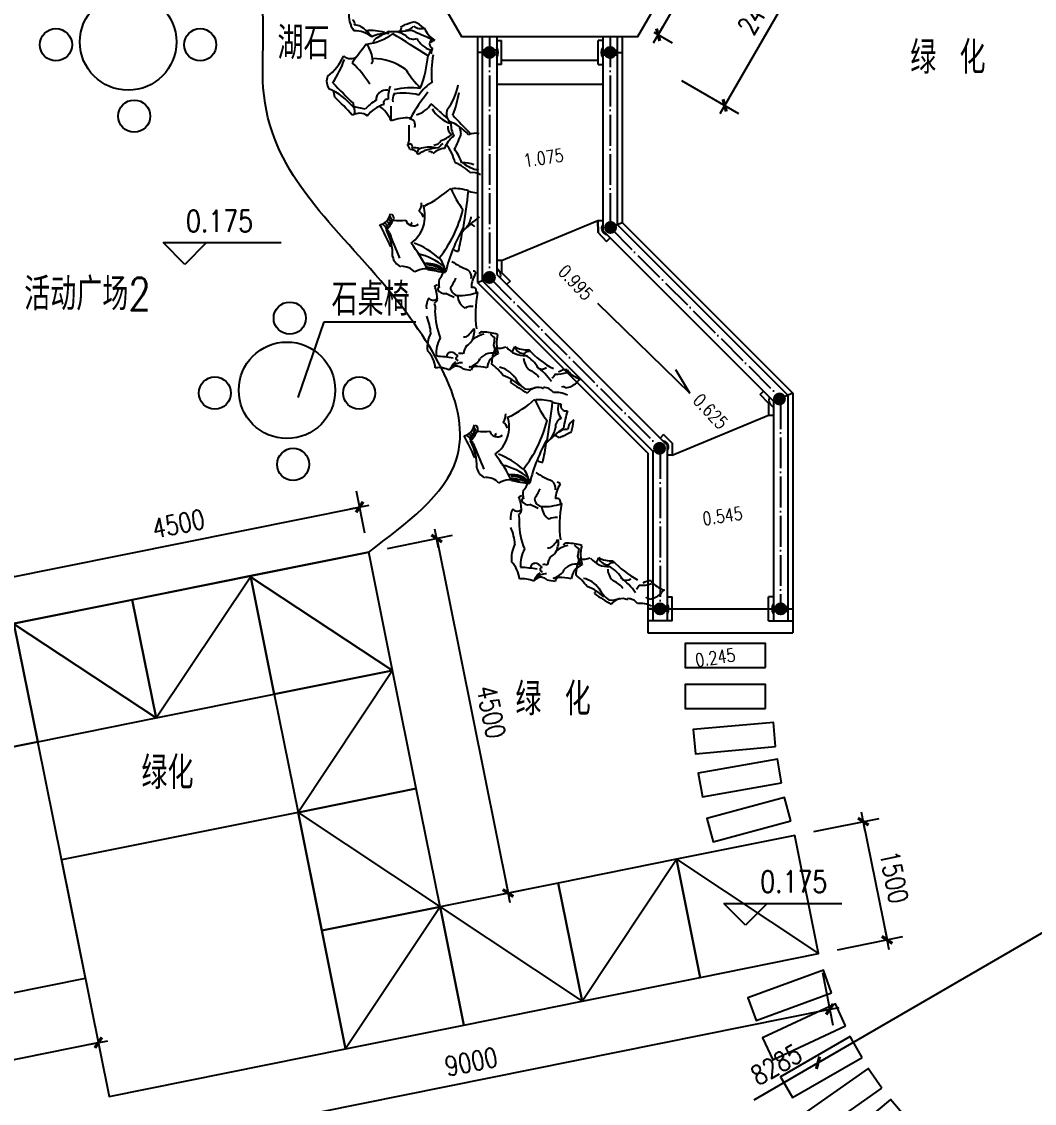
# Model space of a CAD drawing. Extents: x 1035948 to 1665131, y -158296 to 142149.
# Drawn here: x 1148652 to 1161248, y 42569 to 56025 of the extents above; entities that cross this region are included whole.
import ezdxf
from ezdxf.enums import TextEntityAlignment as Align

# ---------------------------------------------------------------- set-up
doc = ezdxf.new("R2010")
doc.units = 0
doc.header["$LTSCALE"] = 200
doc.header["$MEASUREMENT"] = 0
doc.linetypes.add('ACAD_ISO04W100', pattern=[30.5, 24, -3, 0.5, -3])
doc.layers.get('0').update_dxf_attribs({"linetype": 'CONTINUOUS'})
doc.layers.get('DEFPOINTS').update_dxf_attribs({"linetype": 'CONTINUOUS'})
for name, color, linetype in [('COLUMN', 7, 'CONTINUOUS'), ('DL', 21, 'CONTINUOUS'), ('DOTE', 1, 'CONTINUOUS'), ('PUB_DIM', 3, 'CONTINUOUS'), ('PUB_TEXT', 7, 'CONTINUOUS'), ('WLL1', 7, 'CONTINUOUS')]:
    doc.layers.add(name, color=color, linetype=linetype)
doc.styles.add('_HZTXT', font='txt.shx', dxfattribs={"width": 0.8, "bigfont": 'hztxt.shx'})
doc.styles.add('DIM_FONT', font='SIMPLEX.shx', dxfattribs={"width": 0.8})
doc.dimstyles.new('DIMN80', dxfattribs={"dimscale": 0.8, "dimtxt": 300, "dimasz": 1, "dimexe": 250, "dimexo": 300, "dimgap": 150, "dimtad": 1, "dimdec": 0, "dimzin": 0, "dimdsep": 46, "dimtxsty": 'DIM_FONT', "dimblk": '_DIMX', "dimcen": 0.09, "dimclrt": 7, "dimadec": 0, "dimazin": 0, "dimtfac": 1, "dimtdec": 0, "dimtix": 1, "dimtmove": 2, "dimatfit": 3, "dimldrblk": '_DIMX', "dimfxl": 0, "dimtolj": 1, "dimtzin": 0, "dimarcsym": 0})

# ---------------------------------------------------------------- blocks, each defined once
blk = doc.blocks.new('_DIMX')
blk.add_line((-150, 0), (150, 0))
at = {"const_width": 50}
blk.add_lwpolyline([(-70, -70), (70, 70)], dxfattribs=at)
blk = doc.blocks.new('*D843')
at = {"layer": 'DEFPOINTS', "color": 0}
for p in [(1165724, 47226), (1158557, 43074)]:
    blk.add_point(p, dxfattribs=at)
at = {"layer": 'WLL1', "color": 0, "lineweight": -2}
for p, q in [((1165724, 47226), (1158557, 43074)), ((1157762, 42613), (1158556, 43073))]:
    blk.add_line(p, q, dxfattribs=at)
at = {"layer": 'WLL1', "color": 0, "lineweight": -2, "xscale": 0.8, "yscale": 0.8, "zscale": 0.8, "rotation": 30.08799006242514}
blk.add_blockref('_DIMX', (1158557, 43074), dxfattribs=at)
at = {"layer": 'WLL1', "color": 7, "insert": (1158039, 43051), "char_height": 240, "attachment_point": 5, "rotation": 30.088, "style": 'DIM_FONT'}
blk.add_mtext('\\A1;8285', dxfattribs=at)
blk = doc.blocks.new('*D826')
at = {"layer": 'DEFPOINTS', "color": 0}
for p in [(1149444, 44127), (1149606, 43325), (1143562, 42943)]:
    blk.add_point(p, dxfattribs=at)
at = {"layer": 'WLL1', "color": 0, "lineweight": -2}
for p, q in [((1149492, 43891), (1149645, 43129)), ((1143724, 42142), (1149605, 43325)), ((1143610, 42708), (1143763, 41946))]:
    blk.add_line(p, q, dxfattribs=at)
at = {"layer": 'WLL1', "color": 0, "lineweight": -2, "xscale": 0.8, "yscale": 0.8, "zscale": 0.8}
for p, rotation in [((1149606, 43325), 11.37783623031672), ((1143723, 42142), 191.3778362303167)]:
    blk.add_blockref('_DIMX', p, dxfattribs=dict(at, rotation=rotation))
at = {"layer": 'WLL1', "color": 7, "insert": (1146617, 42969), "char_height": 240, "attachment_point": 5, "rotation": 11.3778, "style": 'DIM_FONT'}
blk.add_mtext('\\A1;6000', dxfattribs=at)
blk = doc.blocks.new('*D802')
at = {"layer": 'DEFPOINTS', "color": 0}
for p in [(1158563, 44432), (1158702, 43740), (1149740, 42656)]:
    blk.add_point(p, dxfattribs=at)
at = {"layer": 'WLL1', "color": 0, "lineweight": -2}
for p, q in [((1158611, 44196), (1158742, 43544)), ((1149880, 41965), (1158702, 43740)), ((1149788, 42421), (1149919, 41768))]:
    blk.add_line(p, q, dxfattribs=at)
at = {"layer": 'WLL1', "color": 0, "lineweight": -2, "xscale": 0.8, "yscale": 0.8, "zscale": 0.8}
for p, rotation in [((1158702, 43740), 11.37783623031469), ((1149879, 41965), 191.3778362303147)]:
    blk.add_blockref('_DIMX', p, dxfattribs=dict(at, rotation=rotation))
at = {"layer": 'WLL1', "color": 7, "insert": (1154244, 43088), "char_height": 240, "attachment_point": 5, "rotation": 11.3778, "style": 'DIM_FONT'}
blk.add_mtext('\\A1;9000', dxfattribs=at)
blk = doc.blocks.new('*D830')
at = {"layer": 'DEFPOINTS', "color": 0}
for p in [(1152855, 49987), (1152968, 49426), (1148557, 48538)]:
    blk.add_point(p, dxfattribs=at)
at = {"layer": 'WLL1', "color": 0, "lineweight": -2}
for p, q in [((1152921, 49661), (1152816, 50184)), ((1148444, 49100), (1152854, 49987)), ((1148509, 48774), (1148404, 49296))]:
    blk.add_line(p, q, dxfattribs=at)
at = {"layer": 'WLL1', "color": 0, "lineweight": -2, "xscale": 0.8, "yscale": 0.8, "zscale": 0.8}
for p, rotation in [((1152855, 49987), 11.37783622936118), ((1148444, 49100), 191.3778362293612)]:
    blk.add_blockref('_DIMX', p, dxfattribs=dict(at, rotation=rotation))
at = {"layer": 'WLL1', "color": 7, "insert": (1150602, 49779), "char_height": 240, "attachment_point": 5, "rotation": 11.3778, "style": 'DIM_FONT'}
blk.add_mtext('\\A1;4500', dxfattribs=at)
blk = doc.blocks.new('_YZH')
for points in [[(-0.466, 0.193), (0.5, 0), (-0.5, 0), (-0.466, -0.193)], [(-0.193, 0.466), (0.5, 0), (-0.357, 0.357), (-0.466, 0.193)], [(0.193, 0.466), (0.5, 0), (0, 0.505), (-0.193, 0.466)], [(0.466, 0.193), (0.5, 0), (0.357, 0.357), (0.193, 0.466)], [(-0.466, -0.193), (0.5, 0), (-0.357, -0.357), (-0.193, -0.466)], [(-0.193, -0.466), (0.5, 0), (0, -0.505), (0.193, -0.466)], [(0.193, -0.466), (0.5, 0), (0.357, -0.357), (0.466, -0.193)]]:
    blk.add_solid(points)
blk = doc.blocks.new('*D842')
at = {"layer": 'DEFPOINTS', "color": 0}
for p in [(1158267, 45902), (1159416, 44603), (1158563, 44432)]:
    blk.add_point(p, dxfattribs=at)
at = {"layer": 'WLL1', "color": 0, "lineweight": -2}
for p, q in [((1158503, 45950), (1159316, 46113)), ((1159120, 46073), (1159416, 44604)), ((1158799, 44479), (1159612, 44643))]:
    blk.add_line(p, q, dxfattribs=at)
at = {"layer": 'WLL1', "color": 0, "lineweight": -2, "xscale": 0.8, "yscale": 0.8, "zscale": 0.8}
for p, rotation in [((1159120, 46074), 101.377836230312), ((1159416, 44603), 281.377836230312)]:
    blk.add_blockref('_DIMX', p, dxfattribs=dict(at, rotation=rotation))
at = {"layer": 'WLL1', "color": 7, "insert": (1159503, 45386), "char_height": 240, "attachment_point": 5, "rotation": 281.3778, "style": 'DIM_FONT'}
blk.add_mtext('\\A1;1500', dxfattribs=at)
blk = doc.blocks.new('*D829')
at = {"layer": 'DEFPOINTS', "color": 0}
for p in [(1152968, 49426), (1154702, 45185), (1153856, 45014)]:
    blk.add_point(p, dxfattribs=at)
at = {"layer": 'WLL1', "color": 0, "lineweight": -2}
for p, q in [((1153203, 49473), (1154010, 49636)), ((1153814, 49595), (1154702, 45185)), ((1154091, 45062), (1154898, 45224))]:
    blk.add_line(p, q, dxfattribs=at)
at = {"layer": 'WLL1', "color": 0, "lineweight": -2, "xscale": 0.8, "yscale": 0.8, "zscale": 0.8}
for p, rotation in [((1153814, 49596), 101.377836230345), ((1154702, 45185), 281.3778362303451)]:
    blk.add_blockref('_DIMX', p, dxfattribs=dict(at, rotation=rotation))
at = {"layer": 'WLL1', "color": 7, "insert": (1154493, 47438), "char_height": 240, "attachment_point": 5, "rotation": 281.3778, "style": 'DIM_FONT'}
blk.add_mtext('\\A1;4500', dxfattribs=at)
blk = doc.blocks.new('*D845')
at = {"layer": 'DEFPOINTS', "color": 0}
for p in [(1157206, 57571), (1156306, 56012), (1156568, 55861)]:
    blk.add_point(p, dxfattribs=at)
at = {"layer": 'WLL1', "color": 0, "lineweight": -2}
for p, q in [((1157468, 57419), (1156569, 55862)), ((1157414, 57451), (1157641, 57320)), ((1156514, 55892), (1156741, 55761))]:
    blk.add_line(p, q, dxfattribs=at)
at = {"layer": 'WLL1', "color": 0, "lineweight": -2, "xscale": 0.8, "yscale": 0.8, "zscale": 0.8}
for p, rotation in [((1157468, 57420), 59.99999999999875), ((1156568, 55861), 239.9999999999987)]:
    blk.add_blockref('_DIMX', p, dxfattribs=dict(at, rotation=rotation))
at = {"layer": 'WLL1', "color": 7, "insert": (1156810, 56760), "char_height": 240, "attachment_point": 5, "rotation": 60, "style": 'DIM_FONT'}
blk.add_mtext('\\A1;1800', dxfattribs=at)
blk = doc.blocks.new('*D844')
at = {"layer": 'DEFPOINTS', "color": 0}
for p in [(1157899, 57571), (1156652, 55412), (1157396, 54983)]:
    blk.add_point(p, dxfattribs=at)
at = {"layer": 'WLL1', "color": 0, "lineweight": -2}
for p, q in [((1158107, 57451), (1158815, 57042)), ((1158642, 57141), (1157396, 54984)), ((1156860, 55292), (1157569, 54883))]:
    blk.add_line(p, q, dxfattribs=at)
at = {"layer": 'WLL1', "color": 0, "lineweight": -2, "xscale": 0.8, "yscale": 0.8, "zscale": 0.8}
for p, rotation in [((1158642, 57142), 60.00000000000323), ((1157396, 54983), 240.0000000000032)]:
    blk.add_blockref('_DIMX', p, dxfattribs=dict(at, rotation=rotation))
at = {"layer": 'WLL1', "color": 7, "insert": (1157811, 56183), "char_height": 240, "attachment_point": 5, "rotation": 60, "style": 'DIM_FONT'}
blk.add_mtext('\\A1;2493', dxfattribs=at)

msp = doc.modelspace()

# ---------------------------------------------------------------- linework, layer by layer
for p, q in [((1154320.59986, 55841.31864), (1154320.59986, 52778.92661)), ((1154380.59986, 55841.31864), (1154380.59986, 52803.77942)), ((1154560.59986, 55841.31864), (1154560.59986, 52878.33787)), ((1155880.59986, 55841.31864), (1155880.59986, 53425.09977)), ((1156060.59986, 55841.31864), (1156060.59986, 53499.65821)), ((1156120.59986, 55841.31864), (1156120.59986, 53524.51102)), ((1154560.37774, 55791.05864), (1154620.37774, 55791.05864)), ((1154620.37774, 55491.05864), (1154620.37774, 55791.05864)), ((1155820.82197, 55491.05864), (1155820.82197, 55791.05864)), ((1155880.82197, 55791.05864), (1155820.82197, 55791.05864)), ((1154470.59986, 55641.05864), (1154320.59986, 55641.05864)), ((1154560.37774, 55671.05864), (1154380.37774, 55671.05864)), ((1154560.37774, 55611.05864), (1154380.37774, 55611.05864)), ((1155880.82197, 55671.05864), (1156060.82197, 55671.05864)), ((1155880.82197, 55611.05864), (1156060.82197, 55611.05864)), ((1155970.59986, 55641.05864), (1156120.59986, 55641.05864)), ((1154620.37774, 55491.05864), (1154560.59986, 55491.05864)), ((1155820.82197, 55541.31864), (1154620.37774, 55541.31864)), ((1155820.82197, 55491.05864), (1155880.59986, 55491.05864)), ((1155880.59986, 55241.31864), (1154560.59986, 55241.31864)), ((1155817.62792, 53550.88875), (1155877.59847, 53552.7684)), ((1154620.59986, 53053.19068), (1155817.62792, 53550.88875)), ((1155817.62792, 53550.88875), (1155822.32704, 53400.96238)), ((1155822.32704, 53400.96238), (1155817.62792, 53550.88875)), ((1155880.59986, 53425.09977), (1158001.9202, 51303.77942)), ((1156060.59986, 53499.65821), (1158181.9202, 51378.33787)), ((1156120.59986, 53524.51102), (1158241.9202, 51403.19068)), ((1155925.01822, 53291.62564), (1155822.32704, 53400.96238)), ((1155822.32704, 53400.96238), (1155925.01822, 53291.62564)), ((1155925.01822, 53291.62564), (1155968.75291, 53332.70211)), ((1154620.59986, 53053.19068), (1154560.59986, 53053.19068)), ((1154620.59986, 53053.19068), (1154620.59986, 52903.19068)), ((1154620.59986, 52903.19068), (1154726.66588, 52797.12466)), ((1154320.59986, 52778.92661), (1154470.59986, 52841.05864)), ((1154320.59986, 52778.92661), (1156441.9202, 50657.60627)), ((1154380.59986, 52803.77942), (1156501.9202, 50682.45908)), ((1154560.59986, 52878.33787), (1156681.9202, 50757.01752)), ((1154726.66588, 52797.12466), (1154684.23947, 52754.69826)), ((1157835.85419, 51384.99263), (1157878.28059, 51427.41903)), ((1158241.9202, 51403.19068), (1158059.92974, 51323.48505)), ((1158241.9202, 51403.19068), (1158241.9202, 48420.19068)), ((1157941.9202, 51278.92661), (1157835.85419, 51384.99263)), ((1157941.9202, 51278.92661), (1157835.85419, 51384.99263)), ((1157941.9202, 51278.92661), (1157941.9202, 51128.92661)), ((1157941.9202, 51278.92661), (1157941.9202, 51128.92661)), ((1158001.9202, 51303.77942), (1158001.9202, 48570.19068)), ((1158181.9202, 51378.33787), (1158181.9202, 48570.19068)), ((1156741.9202, 50631.87034), (1157941.9202, 51128.92661)), ((1157941.9202, 51128.92661), (1158001.9202, 51128.92661)), ((1156635.85419, 50887.93635), (1156593.42778, 50845.50995)), ((1156635.85419, 50887.93635), (1156741.9202, 50781.87034)), ((1156681.9202, 50757.01752), (1156681.9202, 48570.19068)), ((1156741.9202, 50781.87034), (1156741.9202, 50631.87034)), ((1156741.9202, 50781.87034), (1156741.9202, 50631.87034)), ((1156441.9202, 50657.60627), (1156441.9202, 48420.19068)), ((1156501.9202, 50682.45908), (1156501.9202, 48570.19068)), ((1156741.9202, 50631.87034), (1156681.9202, 50631.87034)), ((1156681.69809, 48870.19068), (1156741.69809, 48870.19068)), ((1156741.69809, 48570.19068), (1156741.69809, 48870.19068)), ((1158002.14232, 48870.19068), (1157942.14232, 48870.19068)), ((1157942.14232, 48570.19068), (1157942.14232, 48870.19068)), ((1156591.9202, 48720.19068), (1156441.9202, 48720.19068)), ((1156681.69809, 48750.19068), (1156501.69809, 48750.19068)), ((1158002.14232, 48750.19068), (1158182.14232, 48750.19068)), ((1158091.9202, 48720.19068), (1158241.9202, 48720.19068)), ((1156681.69809, 48690.19068), (1156501.69809, 48690.19068)), ((1158002.14232, 48690.19068), (1158182.14232, 48690.19068)), ((1156741.69809, 48570.19068), (1156441.9202, 48570.19068)), ((1157942.14232, 48570.19068), (1158241.9202, 48570.19068))]:
    msp.add_line(p, q)
msp.add_lwpolyline([(1154124.1897, 59639.39486), (1153027.77954, 57740.35675), (1154124.1897, 55841.31864), (1156317.01002, 55841.31864), (1157413.42018, 57740.35675), (1156317.01002, 59639.39486)], close=True)
for centre, radius, start, end in [((1153039.81577, 56106.27252), 320.16074, 172.661372896, 217.324096306), ((1152752.73796, 56004.13862), 42.17806, 331.654876371, 68.223744039), ((1152778.41338, 55775.63334), 208.79387, 40.716766674, 86.857591174), ((1153372.05708, 56042.20305), 71.58911, 275.224859431, 312.094757077), ((1154880.51081, 51754.48456), 4474.46226, 107.446886465, 109.016535671), ((1153363.06499, 55617.27782), 439.34589, 49.063867696, 66.041755457), ((1152778.61964, 55534.81671), 377.39271, 53.003867811, 88.998184501), ((1152988.91729, 55227.01058), 686.81359, 75.125735544, 94.363042735), ((1152234.96053, 55190.78762), 1005.31959, 39.94323233, 45.614234047), ((1152843.54215, 56468.51847), 731.86577, 277.975628798, 305.531729573), ((1153201.28134, 55404.40261), 474.04669, 87.604578865, 114.364259291), ((1153885.97447, 54474.07203), 1575.79345, 115.085381638, 121.818302964), ((1153257.98319, 57434.54577), 1533.838, 268.502089204, 279.09191608), ((1146802.10105, 45092.40424), 12571.34969, 56.687739548, 59.042294186), ((1153277.5257, 55638.95788), 259.36823, 53.146860917, 84.805152918), ((1153310.71929, 55954.44324), 65.04443, 306.178064902, 12.400748823), ((1153423.87341, 56042.63312), 124.87254, 271.235871355, 323.55900424), ((1153521.45545, 55922.54592), 116.58671, 220.714223688, 292.828715792), ((1155169.55803, 59397.43468), 3857.32127, 244.358715282, 248.545745387), ((1153615.83964, 56065.93009), 128.91768, 227.449045314, 291.980463723), ((1153985.30677, 56092.35501), 358.20761, 203.879509486, 237.155969223), ((1167716.99138, 44375.71051), 18646.29807, 142.427519748, 143.319460329), ((1152710.1285, 55544.3529), 304.1858, 3.902063387, 41.411920379), ((1153111.43854, 55742.03619), 90.61158, 128.385600235, 168.835319097), ((1153823.69785, 55952.26794), 291.32656, 208.090654121, 252.809990629), ((1153794.36415, 55749.53688), 67.95485, 121.645386807, 243.062662465), ((1153920.20163, 55543.67752), 284.3783, 117.581553975, 129.921904166), ((1152040.01169, 55878.30066), 678.32835, 307.955058862, 335.590024675), ((1152741.65962, 55685.46184), 121.25452, 226.181215393, 310.870074246), ((1151878.3588, 55805.37676), 1839.65661, 341.049654056, 353.532347405), ((1154179.03942, 55354.35732), 533.444, 141.153182025, 151.976920329), ((1153768.87361, 55647.54144), 25.60029, 115.245424814, 236.662700472), ((1154989.65309, 55390.34971), 1241.12567, 169.767208605, 185.549469877), ((1150985.21643, 56201.44937), 1802.33739, 328.614182459, 338.967029917), ((1151729.84254, 54441.94473), 1488.99842, 32.67030916, 46.060309974), ((1152984.78002, 55536.86161), 35.50006, 290.371843872, 46.361077455), ((1153016.40376, 54866.8923), 698.1664, 53.508065955, 90.229344812), ((1152612.04332, 55282.11962), 166.53238, 158.392990538, 214.350096658), ((1154377.15919, 55986.04235), 1097.85126, 210.540233646, 225.82698972), ((1152163.61115, 54463.71675), 788.34917, 39.294231191, 66.770077487), ((1158576.74734, 60991.69482), 8334.1488, 223.424702773, 225.909206904), ((1153184.20805, 55048.55618), 124.34874, 80.11288632, 180.551709125), ((1153716.10299, 55065.88095), 506.63817, 161.91211508, 181.079708337), ((1153498.40173, 54241.81012), 959.54771, 83.041793226, 102.838950491), ((1154039.2297, 54814.86766), 536.99394, 121.172518147, 146.426452645), ((1153395.81383, 55362.76776), 697.76469, 321.819161362, 349.82286122), ((1152290.67163, 55074.58262), 254.78753, 2.515889803, 20.150281648), ((1150301.16118, 52695.46295), 3278.61617, 41.300310656, 46.807547021), ((1153388.77052, 54512.67789), 627.74398, 121.597476197, 137.857680906), ((1153195.70501, 55016.28217), 42.37901, 70.924899441, 203.451422709), ((1153403.81655, 55052.52584), 138.84763, 149.003421225, 189.754001279), ((1153402.77823, 54348.11136), 786.7662, 76.09719753, 99.091024847), ((1155586.21365, 53638.24041), 2411.74479, 141.310537591, 150.500199399), ((1152662.20628, 55389.85943), 1452.14251, 338.618982822, 350.153751695), ((1152773.19212, 54523.89095), 436.60623, 69.889582439, 90.499275377), ((1152673.18568, 54977.10719), 108.54147, 351.546290783, 15.323606863), ((1152677.98132, 54910.09777), 118.07719, 340.287558969, 23.644737248), ((1153292.94944, 54574.66896), 441.14158, 107.632011109, 141.33720091), ((1152874.03343, 54640.6765), 402.2125, 21.763831378, 56.620967046), ((1149816.98775, 54894.66918), 3432.1907, 358.249237247, 1.318222541), ((1153479.16001, 55168.71263), 313.9326, 285.668364269, 328.39523981), ((1151403.20847, 52375.4397), 3521.57797, 46.25791589, 48.285569266), ((1154104.64158, 55142.62538), 401.35828, 210.40396475, 253.157807099), ((1154620.27375, 55666.40069), 1081.43056, 223.67232029, 231.508777649), ((1154102.61546, 54879.77888), 166.53238, 161.924952163, 214.350096658), ((1152853.58631, 54714.64413), 170.07351, 54.304549266, 121.684684318), ((1153451.17736, 54250.40044), 576.5549, 86.424478251, 110.679121678), ((1153471.73707, 54740.25338), 75.29169, 332.923966414, 87.052346844), ((1153768.92341, 54243.07189), 577.11652, 40.25151068, 70.124981623), ((1158406.83069, 58922.12079), 5982.51755, 222.759509851, 225.691967184), ((1150485.93872, 54641.69427), 2987.35475, 358.405996492, 1.850360932), ((1154090.80851, 54718.46925), 138.67619, 177.318727466, 227.254812508), ((1154472.75192, 54789.20811), 485.37203, 183.629398637, 202.830645761), ((1153862.47415, 54612.01903), 254.78753, 2.515889803, 20.150281648), ((1154293.73098, 54449.72971), 186.4146, 75.223442525, 116.900997175), ((1153464.29227, 54591.8499), 87.91722, 261.413698578, 282.229121203), ((1152654.46637, 54121.91302), 884.21299, 20.64971944, 25.481582758), ((1153369.77924, 54558.39612), 102.35842, 328.438250558, 0.111300844), ((1153470.55263, 54466.09099), 41.71078, 336.410941621, 72.759461756), ((1153766.20435, 54612.9581), 124.84357, 275.412707517, 327.711742316), ((1154062.36736, 54281.71449), 283.69198, 127.251233158, 143.871787493), ((1153684.65932, 55024.59466), 513.61044, 291.361625415, 307.409784341), ((1154219.46645, 54338.42158), 326.41027, 126.479081168, 160.321689328), ((1153542.41764, 54166.07618), 509.99568, 11.669634307, 40.25532377), ((1152997.71738, 55005.84519), 1182.89661, 331.344877082, 341.126565442), ((1153490.1696, 54333.56238), 100.51478, 23.659808254, 94.735163838), ((1153544.19862, 54318.67555), 135.43762, 64.548351945, 105.16068977), ((1153621.04853, 54394.97777), 49.30256, 115.523789411, 176.58320121), ((1153844.4938, 53981.72191), 471.78666, 91.67183996, 123.771566428), ((1153721.99347, 54121.0483), 341.54208, 77.145094788, 110.496431664), ((1153727.25254, 54364.47535), 43.1481, 34.243369317, 107.920132955), ((1153943.97528, 54166.16019), 283.96891, 96.441096747, 129.220177415), ((1153494.15767, 54041.51342), 671.55537, 19.461917495, 36.249228858), ((1153851.53841, 53767.10098), 536.99394, 43.986797338, 69.240731836), ((1154155.35641, 53979.53411), 290.14964, 65.015892142, 94.813283011), ((1154446.00685, 54674.14804), 510.26355, 233.357931861, 257.090301264), ((1154259.99098, 53966.62742), 181.38064, 57.250293001, 98.727711296), ((1153085.37641, 54942.91815), 1339.842, 295.626157288, 312.373877195), ((1155071.7859, 54399.87655), 1172.55197, 202.653112053, 217.444212571), ((1154041.79029, 53437.4552), 510.26355, 70.891930289, 94.624299691), ((1144292.15769, 55031.702), 9978.83071, 350.958556683, 353.601341991), ((1154369.22183, 54426.7393), 533.444, 253.191032032, 264.014770337), ((1153245.7756, 53609.49625), 422.82295, 306.146525631, 18.062794239), ((1153451.30241, 53766.79687), 175.54018, 325.562730691, 1.764640594), ((1152592.3898, 54072.04308), 1595.61375, 321.80346868, 346.035119727), ((1153068.95109, 53662.20276), 170.07351, 283.483268044, 350.863403096), ((1152876.99303, 53739.67599), 436.60623, 314.668676985, 335.278369923), ((1153121.90569, 53505.08478), 118.00953, 0.189622711, 30.146282013), ((1148746.49068, 51832.3194), 4825.65714, 20.639897329, 21.559061244), ((1153220.76333, 53580.18057), 60.01832, 338.1754704, 58.107896488), ((1153351.91957, 54027.4986), 476.89342, 260.545677036, 279.20612966), ((1153524.12899, 53583.99261), 99.70722, 195.857537272, 309.007914907), ((1153514.7249, 53552.92175), 140.54555, 16.52474138, 54.630929011), ((1155246.78687, 52354.83354), 1533.838, 126.076036282, 136.665863157), ((1153987.17621, 53634.63773), 259.36823, 320.362799443, 352.021091445), ((1150440.80905, 52013.52407), 3052.42463, 23.366343395, 29.074023543), ((1153083.75526, 53399.86696), 118.07719, 21.523215114, 64.880393393), ((1153136.6165, 53458.8222), 69.28525, 0.110021567, 57.883185101), ((1152623.43592, 53124.81073), 642.66493, 357.952141856, 28.399917058), ((1153127.89569, 53349.22228), 108.54147, 29.844345499, 53.621661578), ((1153143.62415, 53469.92344), 86.2862, 13.254586268, 50.678062018), ((1153512.3343, 53504.43499), 17.67767, 97.037850007, 203.298054716), ((1155980.60195, 52405.31891), 2117.05598, 150.009580448, 166.185949864), ((1154234.31352, 53435.75089), 65.04443, 32.767203539, 98.98988746), ((1160312.14578, 56134.94636), 7598.14444, 201.070914703, 203.672975262), ((1151494.94386, 53785.18983), 2663.11263, 346.66636009, 351.845205015), ((1152064.55567, 52147.53244), 1817.21453, 25.950308836, 38.069676073), ((1153193.37861, 52362.08862), 970.24745, 48.08362788, 69.365735941), ((1154075.5676, 53260.9974), 90.61158, 236.332633265, 276.782352127), ((1153429.26329, 53133.10161), 166.53238, 190.817855704, 247.80913294), ((1153417.08489, 52375.31131), 776.52153, 50.675084772, 77.80175104), ((1153700.84428, 52684.67259), 330.40545, 49.358105845, 94.475262547), ((1153617.73023, 52884.75102), 304.1858, 3.756031982, 41.265888975), ((1154498.1393, 53759.7191), 871.97233, 235.361740918, 250.221834565), ((1153375.06539, 52750.32405), 231.19856, 44.037901481, 89.76422654), ((1153684.31315, 52678.4393), 273.06351, 65.885083048, 121.590708833), ((1153665.48246, 52551.56754), 447.43865, 56.055716451, 86.494181627), ((1153627.63395, 52270.97528), 701.19781, 66.280439046, 84.437237264), ((1155712.5233, 64059.45906), 11297.68837, 259.731317092, 260.877194488), ((1153659.15078, 52994.14765), 255.09819, 316.118147894, 351.479887298), ((1154136.4003, 52848.66767), 109.90879, 349.319094469, 52.781118101), ((1154576.37627, 52710.70534), 331.44349, 145.488042107, 179.628707606), ((1154266.31737, 52879.35057), 41.61177, 27.390235906, 88.103349449), ((1153707.52099, 52985.32342), 258.96428, 288.495878352, 296.9138482), ((1154083.00057, 52774.06609), 243.84938, 169.782754535, 193.805711308), ((1153541.78104, 53052.56388), 555.60542, 322.904147725, 337.17094678), ((1153244.82693, 52545.76758), 578.344, 2.174528889, 19.595958292), ((1153907.48008, 52685.84902), 80.19594, 147.177732392, 177.687969798), ((1153910.17882, 52736.21048), 95.29738, 209.63794766, 279.815737587), ((1153739.27766, 52125.39051), 549.75269, 58.130501605, 70.097462615), ((1154088.00463, 52721.8504), 103.52368, 184.09533284, 263.473841789), ((1154297.33506, 52644.04555), 227.18579, 187.27517626, 233.679842512), ((1154106.56859, 53240.04503), 621.72623, 266.835501787, 289.994231865), ((1154267.45636, 52667.24535), 50.86326, 48.089010815, 116.27559366), ((1155667.52058, 52386.26157), 1372.06815, 168.679683344, 187.693137239), ((1154340.6678, 52692.42675), 41.23106, 162.103568631, 243.306157921), ((1153923.46265, 52472.71663), 238.75933, 150.849281118, 185.054739056), ((1153770.93197, 52633.58336), 73.80261, 216.948994548, 311.088436856), ((1153617.81783, 52457.25819), 181.37491, 349.172924087, 19.873197072), ((1153749.52155, 52592.42906), 77.2916, 300.596940849, 341.349811277), ((1154247.48749, 52320.88929), 161.46544, 82.217089412, 119.995973914), ((1153153.48329, 52116.64953), 588.2701, 3.116336661, 24.351789973), ((1154730.35125, 52439.79613), 938.5204, 180.997537925, 201.847988878), ((1153674.88636, 52641.76866), 742.07587, 317.18218495, 324.170245819), ((1154180.85956, 52168.06069), 103.43422, 336.357684899, 22.338165208), ((1154058.62697, 51974.84456), 362.16336, 151.324156827, 186.961934656), ((1154197.61772, 51898.76788), 388.9368, 150.459271468, 184.783507325), ((1154160.2796, 52170.08878), 67.39081, 257.606280714, 330.985726379), ((1154105.22558, 52144.77063), 171.35481, 297.911583623, 353.906437635), ((1154476.91138, 51787.81386), 356.36573, 102.490479138, 127.7502203), ((1154379.14735, 52125.91356), 38.67645, 73.208939403, 159.30356271), ((1154388.41854, 51574.37363), 588.57047, 71.850102102, 89.814868397), ((1154935.16146, 52664.6566), 697.10322, 229.211676077, 235.255394144), ((1147879.72181, 53012.17439), 6721.4526, 351.352101609, 352.130111878), ((1154994.98303, 52024.98676), 436.95192, 165.599001342, 197.628879257), ((1154342.89475, 51876.63967), 195.99415, 143.453476789, 175.015831211), ((1155013.59079, 51747.17218), 517.70004, 155.737275181, 177.508329291), ((1153991.60174, 51807.35184), 567.41423, 9.138213163, 20.01130868), ((1154586.92189, 52210.70888), 247.23566, 260.851959483, 291.748583147), ((1154896.07483, 52140.52177), 268.7276, 217.282680245, 275.055843779), ((1154580.66149, 52030.62554), 205.94675, 326.107015146, 346.716708084), ((1154929.14467, 52234.7515), 291.79199, 239.511228636, 275.718754705), ((1154903.18486, 52022.10051), 127.34094, 202.034384254, 272.437656289), ((1155822.35135, 52751.60608), 1182.49098, 223.048874024, 241.916006116), ((1153449.72771, 51687.362), 348.62154, 5.02106615, 44.323464462), ((1153751.41567, 50440.54578), 1422.9942, 79.177106306, 87.649895904), ((1153983.8419, 51863.79285), 46.48633, 85.85646096, 192.591894552), ((1153982.95318, 51801.50256), 111.73694, 32.015775003, 87.717770851), ((1154078.40386, 51835.21135), 25.53869, 91.59014813, 277.76293538), ((1154108.3639, 51578.93129), 317.02173, 83.427828631, 94.482908935), ((1154172.31229, 51927.78335), 204.54042, 283.985441075, 332.989929914), ((1154500.31812, 51709.41096), 192.34321, 69.300647013, 139.278679931), ((1154649.06865, 51696.17793), 208.74923, 109.743471098, 173.865304134), ((1155098.12011, 51847.07661), 202.8113, 182.512075062, 230.716133963), ((1154951.80767, 51870.89083), 49.4171, 72.350116622, 150.965412855), ((1154710.97238, 51508.88508), 419.58783, 29.133930905, 60.159032176), ((1153837.98058, 51411.27584), 309.32335, 63.818119163, 97.611052298), ((1154286.74583, 51543.58015), 345.51596, 133.301207419, 154.586948909), ((1154069.34699, 51629.95783), 109.74081, 84.127845699, 145.23893916), ((1154133.88794, 51594.66603), 187.91814, 89.775910486, 136.355259781), ((1154067.63464, 51628.80817), 107.076, 47.757665419, 83.204138652), ((1154471.36047, 53284.67066), 1611.11736, 258.117337549, 261.731014849), ((1154224.29497, 51728.13598), 2.80592, 155.353835664, 101.314010655), ((1154296.35916, 51686.00748), 52.87304, 62.585494298, 175.632937706), ((1154281.72598, 50962.0273), 773.15102, 78.072591497, 89.884873724), ((1154027.33638, 51168.11166), 762.81392, 36.575658373, 52.05634069), ((1154532.32691, 51426.72476), 305.11144, 34.823591857, 78.38326642), ((1154870.50857, 51444.21339), 265.13984, 35.329928789, 68.028941386), ((1154520.41081, 51029.25853), 887.77657, 35.682093461, 52.629646741), ((1155122.78964, 51800.30276), 98.21797, 242.525013669, 306.137296465), ((1155424.27551, 51527.29332), 166.31455, 86.258909783, 124.451395748), ((1155674.02453, 51866.36726), 295.02597, 215.92846974, 255.895222675), ((1154462.6885, 51106.06166), 546.15789, 45.074021491, 71.063255075), ((1154651.86617, 51593.05549), 97.80162, 323.576362524, 349.739166953), ((1156821.94164, 54643.95209), 3746.93745, 236.071559729, 239.854538569), ((1155157.50894, 51789.23795), 414.70743, 206.424155241, 233.341524458), ((1156206.26708, 50944.86838), 1149.46504, 143.115572067, 146.124658676), ((1155308.88939, 52030.22067), 391.31021, 266.582330445, 289.37000066), ((1155367.8834, 51750.66338), 287.10527, 280.148487182, 310.729424983), ((1155650.60493, 51482.54255), 109.0596, 116.391363044, 155.409051741), ((1154939.78899, 51728.3678), 273.44895, 263.727009918, 293.212899716), ((1155076.55666, 51304.90771), 168.39516, 66.320007558, 144.047115664), ((1155139.81025, 51314.83584), 159.17922, 37.687411251, 89.105789212), ((1155292.32384, 51080.90059), 332.31194, 63.684030508, 94.581804286), ((1155385.97281, 51436.96389), 44.97221, 43.72757284, 113.478229529), ((1154131.65922, 52317.3343), 1339.842, 295.626157288, 312.373877195), ((1156118.06871, 51774.2927), 1172.55197, 202.653112053, 217.444212571), ((1155088.0731, 50811.87134), 510.26355, 70.891930289, 94.624299691), ((1145338.44049, 52406.11814), 9978.83071, 350.958556683, 353.601341991), ((1155415.50464, 51801.15544), 533.444, 253.191032032, 264.014770337), ((1155424.54871, 51249.73895), 67.95485, 162.105289896, 283.522565554), ((1154497.58522, 51141.21302), 175.54018, 325.562730691, 1.764640594), ((1155509.0406, 51205.78826), 187.00684, 162.2596832, 218.278036616), ((1157713.47221, 50534.87522), 2363.81352, 164.069647762, 169.418463674), ((1154115.2339, 51036.61891), 170.07351, 283.483268044, 350.863403096), ((1154267.04614, 50954.59671), 60.01832, 338.1754704, 58.107896488), ((1154292.0584, 50983.9124), 422.82295, 306.146525631, 18.062794239), ((1154561.00771, 50927.3379), 140.54555, 16.52474138, 54.630929011), ((1153638.67261, 51446.45923), 1595.61375, 321.80346868, 346.035119727), ((1155406.55104, 50982.10477), 116.58671, 112.33923657, 184.453728673), ((1155574.77949, 50947.94953), 128.91768, 113.187488638, 177.718907048), ((1155078.39189, 51085.00144), 439.34589, 339.126196904, 356.104084665), ((1151487.09186, 49387.94022), 3052.42463, 23.366343395, 29.074023543), ((1154130.03807, 50774.2831), 118.07719, 21.523215114, 64.880393393), ((1154182.89931, 50833.23835), 69.28525, 0.110021567, 57.883185101), ((1153923.27584, 51114.09214), 436.60623, 314.668676985, 335.278369923), ((1154189.90695, 50844.33958), 86.2862, 13.254586268, 50.678062018), ((1154168.1885, 50879.50093), 118.00953, 0.189622711, 30.146282013), ((1149792.77349, 49206.73555), 4825.65714, 20.639897329, 21.559061244), ((1154398.20238, 51401.91475), 476.89342, 260.545677036, 279.20612966), ((1154570.4118, 50958.40876), 99.70722, 195.857537272, 309.007914907), ((1154558.61711, 50878.85114), 17.67767, 97.037850007, 203.298054716), ((1156293.06968, 49729.24968), 1533.838, 126.076036282, 136.665863157), ((1155033.45902, 51009.05388), 259.36823, 320.362799443, 352.021091445), ((1155280.59633, 50810.16703), 65.04443, 32.767203539, 98.98988746), ((1155422.91569, 50828.23668), 124.87254, 81.608948122, 133.932081006), ((1155386.07858, 50791.79297), 71.58911, 93.073195285, 129.94309293), ((1153408.83602, 54884.5273), 4474.46226, 296.151416691, 297.721065897), ((1153669.71872, 50499.22688), 642.66493, 357.952141856, 28.399917058), ((1154174.1785, 50723.63842), 108.54147, 29.844345499, 53.621661578), ((1161358.42859, 53509.36251), 7598.14444, 201.070914703, 203.672975262), ((1157026.88476, 49779.73506), 2117.05598, 150.009580448, 166.185949864), ((1152541.22667, 51159.60598), 2663.11263, 346.66636009, 351.845205015), ((1153110.83848, 49521.94859), 1817.21453, 25.950308836, 38.069676073), ((1154239.66142, 49736.50477), 970.24745, 48.08362788, 69.365735941), ((1154475.5461, 50507.51776), 166.53238, 190.817855704, 247.80913294), ((1154463.3677, 49749.72745), 776.52153, 50.675084772, 77.80175104), ((1154664.01304, 50259.16716), 304.1858, 3.756031982, 41.265888975), ((1155121.85041, 50635.41355), 90.61158, 236.332633265, 276.782352127), ((1154421.3482, 50124.7402), 231.19856, 44.037901481, 89.76422654), ((1154730.59596, 50052.85545), 273.06351, 65.885083048, 121.590708833), ((1154747.12709, 50059.08874), 330.40545, 49.358105845, 94.475262547), ((1154711.76527, 49925.98369), 447.43865, 56.055716451, 86.494181627), ((1154673.91676, 49645.39143), 701.19781, 66.280439046, 84.437237264), ((1154705.43359, 50368.5638), 255.09819, 316.118147894, 351.479887298), ((1155544.4221, 51134.13525), 871.97233, 235.361740918, 250.221834565), ((1156758.80611, 61433.87521), 11297.68837, 259.731317092, 260.877194488), ((1155129.28338, 50148.48224), 243.84938, 169.782754535, 193.805711308), ((1154588.06385, 50426.98002), 555.60542, 322.904147725, 337.17094678), ((1155182.68311, 50223.08382), 109.90879, 349.319094469, 52.781118101), ((1155622.65908, 50085.12148), 331.44349, 145.488042107, 179.628707606), ((1155312.60018, 50253.76672), 41.61177, 27.390235906, 88.103349449), ((1154753.8038, 50359.73957), 258.96428, 288.495878352, 296.9138482), ((1154291.10974, 49920.18373), 578.344, 2.174528889, 19.595958292), ((1154953.76289, 50060.26516), 80.19594, 147.177732392, 177.687969798), ((1154956.46163, 50110.62663), 95.29738, 209.63794766, 279.815737587), ((1155134.28744, 50096.26655), 103.52368, 184.09533284, 263.473841789), ((1155313.73917, 50041.6615), 50.86326, 48.089010815, 116.27559366), ((1155386.9506, 50066.8429), 41.23106, 162.103568631, 243.306157921), ((1154969.74546, 49847.13277), 238.75933, 150.849281118, 185.054739056), ((1154817.21478, 50007.99951), 73.80261, 216.948994548, 311.088436856), ((1154795.80436, 49966.8452), 77.2916, 300.596940849, 341.349811277), ((1154785.56047, 49499.80665), 549.75269, 58.130501605, 70.097462615), ((1155343.61787, 50018.4617), 227.18579, 187.27517626, 233.679842512), ((1155152.8514, 50614.46118), 621.72623, 266.835501787, 289.994231865), ((1156713.80339, 49760.67772), 1372.06815, 168.679683344, 187.693137239), ((1154664.10064, 49831.67433), 181.37491, 349.172924087, 19.873197072), ((1155776.63406, 49814.21228), 938.5204, 180.997537925, 201.847988878), ((1155293.7703, 49695.30544), 161.46544, 82.217089412, 119.995973914), ((1154199.7661, 49491.06567), 588.2701, 3.116336661, 24.351789973), ((1155104.90978, 49349.2607), 362.16336, 151.324156827, 186.961934656), ((1154721.16917, 50016.18481), 742.07587, 317.18218495, 324.170245819), ((1155227.14237, 49542.47684), 103.43422, 336.357684899, 22.338165208), ((1155425.43016, 49500.32971), 38.67645, 73.208939403, 159.30356271), ((1155434.70135, 48948.78978), 588.57047, 71.850102102, 89.814868397), ((1155243.90053, 49273.18403), 388.9368, 150.459271468, 184.783507325), ((1155206.56241, 49544.50493), 67.39081, 257.606280714, 330.985726379), ((1155151.50839, 49519.18678), 171.35481, 297.911583623, 353.906437635), ((1155523.19419, 49162.23), 356.36573, 102.490479138, 127.7502203), ((1155981.44427, 50039.07274), 697.10322, 229.211676077, 235.255394144), ((1148926.00462, 50386.59054), 6721.4526, 351.352101609, 352.130111878), ((1156041.26584, 49399.40291), 436.95192, 165.599001342, 197.628879257), ((1154496.01052, 49061.77815), 348.62154, 5.02106615, 44.323464462), ((1155030.12471, 49238.209), 46.48633, 85.85646096, 192.591894552), ((1155029.23598, 49175.91871), 111.73694, 32.015775003, 87.717770851), ((1155154.64671, 48953.34744), 317.02173, 83.427828631, 94.482908935), ((1155389.17756, 49251.05582), 195.99415, 143.453476789, 175.015831211), ((1155546.60093, 49083.8271), 192.34321, 69.300647013, 139.278679931), ((1155695.35146, 49070.59408), 208.74923, 109.743471098, 173.865304134), ((1156059.8736, 49121.58833), 517.70004, 155.737275181, 177.508329291), ((1155037.88455, 49181.76799), 567.41423, 9.138213163, 20.01130868), ((1155633.2047, 49585.12503), 247.23566, 260.851959483, 291.748583147), ((1155942.35764, 49514.93792), 268.7276, 217.282680245, 275.055843779), ((1155626.9443, 49405.04169), 205.94675, 326.107015146, 346.716708084), ((1155975.42748, 49609.16765), 291.79199, 239.511228636, 275.718754705), ((1155949.46767, 49396.51666), 127.34094, 202.034384254, 272.437656289), ((1155998.09048, 49245.30698), 49.4171, 72.350116622, 150.965412855), ((1155757.25519, 48883.30123), 419.58783, 29.133930905, 60.159032176), ((1156868.63416, 50126.02223), 1182.49098, 223.048874024, 241.916006116), ((1154797.69848, 47814.96193), 1422.9942, 79.177106306, 87.649895904), ((1155333.02864, 48917.9963), 345.51596, 133.301207419, 154.586948909), ((1155115.6298, 49004.37398), 109.74081, 84.127845699, 145.23893916), ((1155180.17075, 48969.08218), 187.91814, 89.775910486, 136.355259781), ((1155124.68667, 49209.62749), 25.53869, 91.59014813, 277.76293538), ((1155218.5951, 49302.19949), 204.54042, 283.985441075, 332.989929914), ((1155342.64197, 49060.42362), 52.87304, 62.585494298, 175.632937706), ((1155073.61919, 48542.52781), 762.81392, 36.575658373, 52.05634069), ((1156144.40292, 49221.49276), 202.8113, 182.512075062, 230.716133963), ((1154884.26339, 48785.69199), 309.32335, 63.818119163, 97.611052298), ((1155113.91745, 49003.22431), 107.076, 47.757665419, 83.204138652), ((1155517.64328, 50659.08681), 1611.11736, 258.117337549, 261.731014849), ((1155270.57778, 49102.55213), 2.80592, 155.353835664, 101.314010655), ((1155328.00879, 48336.44345), 773.15102, 78.072591497, 89.884873724), ((1155578.60972, 48801.14091), 305.11144, 34.823591857, 78.38326642), ((1155508.97131, 48480.47781), 546.15789, 45.074021491, 71.063255075), ((1156203.79175, 49163.6541), 414.70743, 206.424155241, 233.341524458), ((1155916.79138, 48818.62954), 265.13984, 35.329928789, 68.028941386), ((1155566.69362, 48403.67468), 887.77657, 35.682093461, 52.629646741), ((1156169.07244, 49174.71891), 98.21797, 242.525013669, 306.137296465), ((1157252.54989, 48319.28453), 1149.46504, 143.115572067, 146.124658676), ((1156355.1722, 49404.63681), 391.31021, 266.582330445, 289.37000066), ((1156470.55832, 48901.70947), 166.31455, 86.258909783, 124.451395748), ((1156720.30734, 49240.78341), 295.02597, 215.92846974, 255.895222675), ((1155698.14897, 48967.47164), 97.80162, 323.576362524, 349.739166953), ((1157868.22445, 52018.36823), 3746.93745, 236.071559729, 239.854538569), ((1155986.0718, 49102.78395), 273.44895, 263.727009918, 293.212899716), ((1156122.83946, 48679.32386), 168.39516, 66.320007558, 144.047115664), ((1156186.09306, 48689.25199), 159.17922, 37.687411251, 89.105789212), ((1156432.25562, 48811.38004), 44.97221, 43.72757284, 113.478229529), ((1156414.16621, 49125.07953), 287.10527, 280.148487182, 310.729424983), ((1156696.88774, 48856.9587), 109.0596, 116.391363044, 155.409051741), ((1156338.60665, 48455.31674), 332.31194, 63.684030508, 94.581804286)]:
    msp.add_arc(centre, radius, start, end)
at = {"layer": 'DL'}
msp.add_line((1148556.50916, 48538.28607), (1152968.07319, 49426.03764), dxfattribs=at)
msp.add_open_spline([(1152968.07319, 49426.03764), (1153444.38157, 49783.70641), (1154623.35471, 50669.01916), (1153073.97552, 53099.11398), (1151425.66923, 54400.07585), (1151846.77411, 56969.51422), (1149589.21847, 58337.00608), (1147645.25647, 56045.27202), (1144380.40031, 57221.78053), (1143912.44315, 55460.99566), (1143773.61907, 54511.18859)], degree=3, knots=[0, 0, 0, 0, 1589.4056853935, 3934.1458298066, 6905.158326172, 8118.6336318802, 10147.4920488985, 12909.6548060584, 15607.0709146472, 17991.3574641954, 17991.3574641954, 17991.3574641954, 17991.3574641954], dxfattribs=at)
msp.add_open_spline([(1152968.07319, 49426.03764), (1153444.38157, 49783.70641), (1154623.35471, 50669.01916), (1153073.97552, 53099.11398), (1151425.66923, 54400.07585), (1151846.77411, 56969.51422), (1149589.21847, 58337.00608), (1147645.25647, 56045.27202), (1144380.40031, 57221.78053), (1143912.44315, 55460.99566), (1143773.61907, 54511.18859)], degree=3, knots=[0, 0, 0, 0, 1589.4056853935, 3934.1458298066, 6905.158326172, 8118.6336318802, 10147.4920488985, 12909.6548060584, 15607.0709146472, 17991.3574641954, 17991.3574641954, 17991.3574641954, 17991.3574641954], dxfattribs=at)
at = {"layer": 'DOTE', "linetype": 'ACAD_ISO04W100', "ltscale": 0.08}
for p, q in [((1154470.59986, 55841.31864), (1154470.59986, 52841.05864)), ((1155970.59986, 55841.31864), (1155970.59986, 53462.37899)), ((1155970.59986, 53462.37899), (1158091.9202, 51341.05864)), ((1154470.59986, 52841.05864), (1156591.9202, 50719.7383)), ((1158091.9202, 51341.05864), (1158091.9202, 48720.19068)), ((1156591.9202, 50719.7383), (1156591.9202, 48720.19068))]:
    msp.add_line(p, q, dxfattribs=at)
at = {"layer": 'PUB_DIM'}
for p, q in [((1150681.61456, 53005.44065), (1150411.61456, 53275.44065)), ((1150411.61456, 53275.44065), (1150951.61456, 53275.44065)), ((1150411.61456, 53275.44065), (1150951.61456, 53275.44065)), ((1150681.61456, 53005.44065), (1150411.61456, 53275.44065)), ((1150681.61456, 53275.44065), (1151879.90028, 53275.44065)), ((1150951.61456, 53275.44065), (1150681.61456, 53005.44065)), ((1150951.61456, 53275.44065), (1150681.61456, 53005.44065)), ((1150681.61456, 53275.44065), (1151879.90028, 53275.44065)), ((1157386.03822, 45056.82123), (1157926.03822, 45056.82123)), ((1157656.03822, 44786.82123), (1157386.03822, 45056.82123)), ((1157926.03822, 45056.82123), (1157656.03822, 44786.82123)), ((1157656.03822, 45056.82123), (1158854.32393, 45056.82123))]:
    msp.add_line(p, q, dxfattribs=at)
at = {"layer": 'PUB_TEXT'}
msp.add_line((1152089.93423, 51350.84047, -22546.75648), (1152412.41675, 52290.18817, -22546.75648), dxfattribs=at)
msp.add_line((1152089.93423, 51350.84047, -22546.75648), (1152412.41675, 52290.18817, -22546.75648), dxfattribs=at)
at = {"layer": 'WLL1', "ltscale": 0.05}
msp.add_line((1155949.68215, 53453.71459), (1156120.59986, 53524.51102), dxfattribs=at)
at = {"layer": 'WLL1'}
for p, q in [((1155813.80357, 52521.91253), (1156963.21322, 51404.94407)), ((1155813.80357, 52521.91253), (1156963.21322, 51404.94407)), ((1152412.48032, 52277.92562), (1152412.41675, 52290.18817, -22546.75648)), ((1152412.48032, 52277.92562), (1152412.41675, 52290.18817, -22546.75648)), ((1152412.41675, 52290.18817, -22546.75648), (1153555.54311, 52290.18817, -22546.75648)), ((1152412.41675, 52290.18817, -22546.75648), (1153555.54311, 52290.18817, -22546.75648)), ((1156963.21322, 51404.94407), (1156786.71004, 51692.01139)), ((1156963.21322, 51404.94407), (1156786.71004, 51692.01139)), ((1145627.4145, 47948.85602), (1152968.07319, 49426.03764)), ((1150322.94769, 47363.68192), (1151499.44315, 49120.72188)), ((1151499.44315, 49120.72188), (1153263.99038, 47955.5163)), ((1156441.9202, 48720.19068), (1158241.9202, 48720.19068)), ((1148558.40046, 48528.8875), (1150322.94769, 47363.68192)), ((1156441.9202, 48420.19068), (1158241.9202, 48420.19068)), ((1153263.99038, 47955.5163), (1152089.38623, 46189.07776)), ((1152089.38623, 46189.07776), (1153855.82476, 45014.47361)), ((1155622.26329, 43839.86946), (1156796.86744, 45606.30799)), ((1156796.86744, 45606.30799), (1158563.30597, 44431.70384)), ((1153855.82476, 45014.47361), (1152681.22061, 43248.03508)), ((1153855.82476, 45014.47361), (1155622.26329, 43839.86946))]:
    msp.add_line(p, q, dxfattribs=at)
for points in [[(1151793.46904, 47659.59911), (1153263.99038, 47955.5163), (1152968.07319, 49426.03764), (1151497.55185, 49130.12045)], [(1150322.94769, 47363.68192), (1151793.46904, 47659.59911), (1151497.55185, 49130.12045), (1150027.0305, 48834.20326)], [(1148852.42635, 47067.76473), (1150322.94769, 47363.68192), (1150027.0305, 48834.20326), (1148556.50916, 48538.28607)], [(1147381.90501, 46771.84754), (1148852.42635, 47067.76473), (1148556.50916, 48538.28607), (1147085.98782, 48242.36888)], [(1157902.67561, 47990.99871), (1157902.67561, 48290.99871), (1156902.67561, 48290.99871), (1156902.67561, 47990.99871)], [(1152089.38623, 46189.07776), (1153559.90757, 46484.99495), (1153263.99038, 47955.5163), (1151793.46904, 47659.59911)], [(1157902.67561, 47479.89577), (1157902.67561, 47779.89577), (1156902.67561, 47779.89577), (1156902.67561, 47479.89577)], [(1158027.82162, 47006.26426), (1158001.67489, 47305.12267), (1157005.48019, 47217.96693), (1157031.62692, 46919.10852)], [(1148852.42635, 47067.76473), (1145911.38367, 46475.93035), (1146503.21805, 43534.88766), (1149444.26073, 44126.72204)], [(1158104.69142, 46556.74063), (1158052.59697, 46852.18296), (1157067.78921, 46678.53478), (1157119.88367, 46383.09246)], [(1152385.30342, 44718.55642), (1153855.82476, 45014.47361), (1153559.90757, 46484.99495), (1152089.38623, 46189.07776)], [(1158216.89733, 46083.03101), (1158139.25161, 46372.80876), (1157173.32579, 46113.98971), (1157250.9715, 45824.21196)], [(1152089.38623, 46189.07776), (1149148.34354, 45597.24338), (1149740.17792, 42656.2007), (1152681.22061, 43248.03508)], [(1157092.78463, 44135.78665), (1158563.30597, 44431.70384), (1158267.38878, 45902.22518), (1156796.86744, 45606.30799)], [(1155622.26329, 43839.86946), (1157092.78463, 44135.78665), (1156796.86744, 45606.30799), (1155326.3461, 45310.3908)], [(1154151.74195, 43543.95227), (1155622.26329, 43839.86946), (1155326.3461, 45310.3908), (1153855.82476, 45014.47361)], [(1152681.22061, 43248.03508), (1154151.74195, 43543.95227), (1153855.82476, 45014.47361), (1152385.30342, 44718.55642)], [(1159652.03871, 42387.67785), (1159459.20242, 42617.49119), (1158693.15798, 41974.70358), (1158885.99426, 41744.89024)]]:
    msp.add_lwpolyline(points, close=True, dxfattribs=at)
at = {"layer": 'WLL1', "elevation": -22546.75648}
for points in [[(1158725.95806, 43943.81161), (1158623.35202, 44225.7194), (1157683.6594, 43883.69925), (1157786.26544, 43601.79147)], [(1158899.87308, 43533.57933), (1158773.0876, 43805.47166), (1157866.77981, 43382.8534), (1157993.56529, 43110.96106)], [(1159106.3173, 43140.40432), (1158956.3173, 43400.21194), (1158090.2919, 42900.21194), (1158240.2919, 42640.40432)], [(1159351.95632, 42756.70284), (1159179.88339, 43002.44845), (1158360.73134, 42428.87202), (1158532.80427, 42183.1264)]]:
    msp.add_lwpolyline(points, close=True, dxfattribs=at)
at = {"layer": 'WLL1'}
for centre, radius in [((1149975.89265, 55771.36776, 22546.75648), 600), ((1149975.89265, 55771.36776, 22546.75648), 600), ((1149078.8378, 55737.17147, 22546.75648), 200), ((1149078.8378, 55737.17147, 22546.75648), 200), ((1150872.9475, 55737.17147, 22546.75648), 200), ((1150872.9475, 55737.17147, 22546.75648), 200), ((1150051.63942, 54849.41342, 22546.75648), 200), ((1150051.63942, 54849.41342, 22546.75648), 200), ((1151986.36245, 52336.57209, 22546.75648), 200), ((1151986.36245, 52336.57209, 22546.75648), 200), ((1151952.16616, 51439.51724, 22546.75648), 600), ((1151952.16616, 51439.51724, 22546.75648), 600), ((1151055.11131, 51405.32095, 22546.75648), 200), ((1151055.11131, 51405.32095, 22546.75648), 200), ((1152849.22101, 51405.32095, 22546.75648), 200), ((1152849.22101, 51405.32095, 22546.75648), 200), ((1152027.91294, 50517.5629, 22546.75648), 200), ((1152027.91294, 50517.5629, 22546.75648), 200)]:
    msp.add_circle(centre, radius, dxfattribs=at)
for centre, radius, start, end in [((1154470.59986, 55641.05864), 110.00022, 324.702314001, 35.297685999), ((1155970.59986, 55641.05864), 110.00022, 144.702314001, 215.297685999), ((1155943.64021, 53451.21194), 78.07522, 148.001779567, 256.998220433), ((1154500.20435, 52863.77641), 110.00022, 345.38687617, 55.982248167), ((1158056.79219, 51324.67519), 110.00022, 164.147040202, 240.077030001), ((1156620.6313, 50731.63083), 78.07522, 328.001779567, 76.998220433), ((1156591.9202, 48720.19068), 110.00022, 324.702314001, 35.297685999), ((1158091.9202, 48720.19068), 110.00022, 144.702314001, 215.297685999)]:
    msp.add_arc(centre, radius, start, end, dxfattribs=at)

# ---------------------------------------------------------------- block references
at = {"layer": 'COLUMN', "yscale": 160, "zscale": 160}
for p, xscale, rotation in [((1154470.37774, 55641.05864), 160, 90.00000000002098), ((1155970.82197, 55641.05864), -160, 269.999999999979), ((1155976.56076, 53464.4191), -160, 292.5000000001369), ((1154470.23144, 52842.67522), -160, 110.6845621683453), ((1158077.09384, 51331.24051), 160, 294.3154378316547), ((1156585.87827, 50717.23565), 160, 112.5000000001024), ((1156591.69809, 48720.19068), 160, 90.00000000002098), ((1158092.14232, 48720.19068), -160, 269.999999999979)]:
    msp.add_blockref('_YZH', p, dxfattribs=dict(at, xscale=xscale, rotation=rotation))

# ---------------------------------------------------------------- texts
at = {"layer": 'PUB_DIM', "style": 'DIM_FONT', "width": 0.8}
for s, rotation, p in [('1.075', 8.418516272, (1155141.95636, 54330.483)), ('0.995', 313.540191567, (1155542.94792, 52778.07598)), ('0.625', 313.540191567, (1157219.77098, 51176.31122)), ('0.545', 8.418516272, (1157368.2493, 49875.04863)), ('0.245', 8.418516272, (1157279.42039, 48114.43918))]:
    msp.add_text(s, height=162, rotation=rotation, dxfattribs=at).set_placement(p, align=Align.MIDDLE)
for p in [(1151112.74836, 53543.05522), (1151112.74836, 53543.05522), (1158255.18107, 45326.82123)]:
    msp.add_text('0.175', height=270, dxfattribs=at).set_placement(p, align=Align.MIDDLE)
at = {"layer": 'PUB_TEXT', "style": '_HZTXT', "width": 0.8}
for s, p in [('湖石', (1151833.70661, 55557.36244, -22546.75648)), ('绿 化', (1159704.03501, 55375.35967, -22546.75648)), ('绿 化', (1159704.03501, 55375.35967, -22546.75648)), ('活动广场2', (1148683.312, 52433.68135, -45093.51296)), ('活动广场2', (1148683.312, 52433.68135, -45093.51296)), ('石桌椅', (1152505.96236, 52368.61915, -22546.75648)), ('石桌椅', (1152505.96236, 52368.61915, -22546.75648)), ('绿 化', (1154793.4124, 47395.43872, -22546.75648)), ('绿 化', (1154793.4124, 47395.43872, -22546.75648)), ('绿化', (1150141.84934, 46478.87314))]:
    msp.add_text(s, height=405, dxfattribs=at).set_placement(p)

# ---------------------------------------------------------------- dimensions: what is measured, and where the dimension line sits
at = {"layer": 'WLL1'}
for p1, p2, distance, picture, middle in [((1157205.88301, 57571.16478), (1156305.88301, 56012.31906), 302.99388, '*D845', (1156810.43731, 56760.24498)), ((1157898.70333, 57571.16478), (1156652.29317, 55412.31906), 858.41229, '*D844', (1157811.05901, 56182.53577)), ((1148556.50916, 48538.28607), (1152968.07319, 49426.03764), 572.69877, '*D830', (1150601.96348, 49778.88911)), ((1152968.07319, 49426.03764), (1153855.82476, 45014.47361), 862.89213, '*D829', (1154493.16658, 47437.83212)), ((1158267.38878, 45902.22518), (1158563.30597, 44431.70384), 869.48284, '*D842', (1159503.02617, 45385.84121)), ((1149740.17792, 42656.2007), (1158563.30597, 44431.70384), -705.54597, '*D802', (1154243.58398, 43087.55541)), ((1143562.17536, 42943.05328), (1149444.26073, 44126.72204), -817.53042, '*D826', (1146617.15217, 42968.70712))]:
    dim = msp.add_aligned_dim(p1=p1, p2=p2, distance=distance, dimstyle='DIMN80', dxfattribs=at)
    dim.commit()
    dim.dimension.update_dxf_attribs({"geometry": picture, "text_midpoint": middle})
dim = msp.add_radius_dim(center=(1165724.2648, 47226.44448), mpoint=(1158556.79949, 43073.61716), text='8285', dimstyle='DIMN80', dxfattribs=at)
dim.commit()
dim.dimension.update_dxf_attribs({"geometry": '*D843', "text_midpoint": (1158038.56132, 43050.7245)})

doc.saveas('drawing.dxf')
